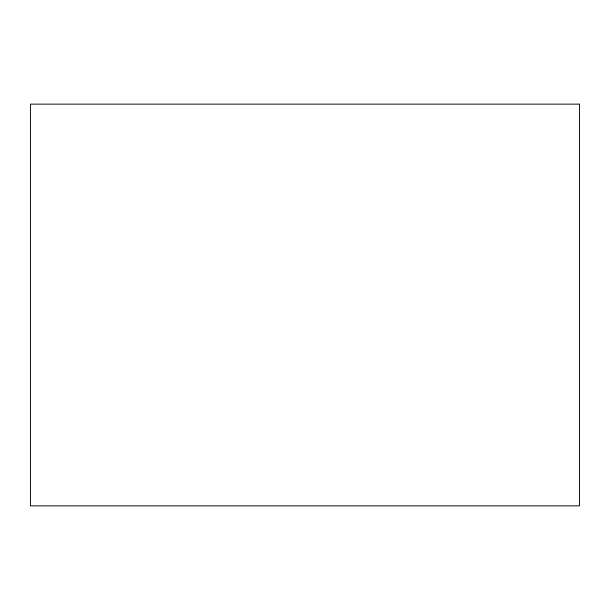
<?xml version="1.0" encoding="UTF-8"?>
<svg xmlns="http://www.w3.org/2000/svg" width="610" height="610" viewBox="0 0 610 610"><rect width="100%" height="100%" fill="white"/><g stroke="black" fill="none" stroke-linecap="round" stroke-linejoin="round"><path stroke-width="0.91" d="M579.5 104.142L30.5 104.142L30.5 505.858L579.5 505.858L579.5 104.142"/></g></svg>
